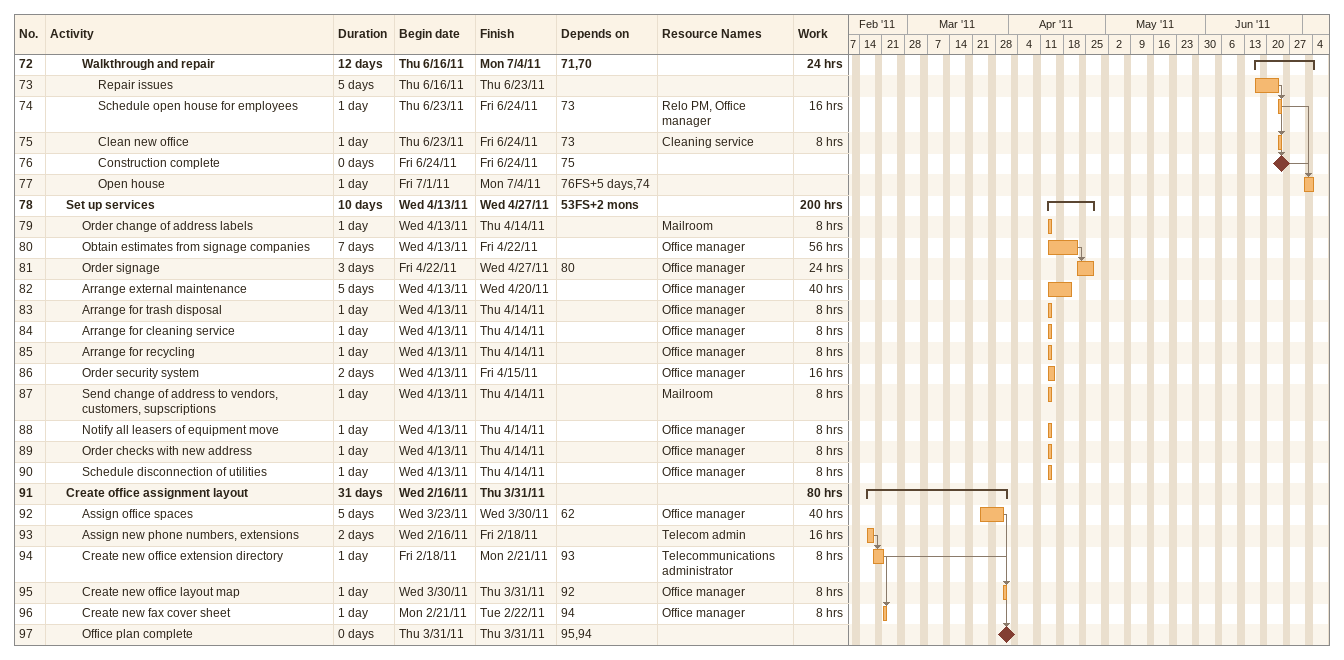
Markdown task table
| ID | Level | Task | Duration | Start | Finish | Predecessors | Resources | Work (h) |
|---|---|---|---|---|---|---|---|---|
| 72 | 3 | **Walkthrough and repair** | 12d | 2011-06-16 | 2011-07-04 | 71, 70 |  | 24 |
| 73 | 4 | Repair issues | 5d | 2011-06-16 | 2011-06-23 |  |  |  |
| 74 | 4 | Schedule open house for employees | 1d | 2011-06-23 | 2011-06-24 | 73 | Relo PM, Office manager | 16 |
| 75 | 4 | Clean new office | 1d | 2011-06-23 | 2011-06-24 | 73 | Cleaning service | 8 |
| 76 | 4 | Construction complete | 0d | 2011-06-24 | 2011-06-24 | 75 |  |  |
| 77 | 4 | Open house | 1d | 2011-07-01 | 2011-07-04 | 76FS+5d, 74 |  |  |
| 78 | 2 | **Set up services** | 10d | 2011-04-13 | 2011-04-27 | 53FS+2mo |  | 200 |
| 79 | 3 | Order change of address labels | 1d | 2011-04-13 | 2011-04-14 |  | Mailroom | 8 |
| 80 | 3 | Obtain estimates from signage companies | 7d | 2011-04-13 | 2011-04-22 |  | Office manager | 56 |
| 81 | 3 | Order signage | 3d | 2011-04-22 | 2011-04-27 | 80 | Office manager | 24 |
| 82 | 3 | Arrange external maintenance | 5d | 2011-04-13 | 2011-04-20 |  | Office manager | 40 |
| 83 | 3 | Arrange for trash disposal | 1d | 2011-04-13 | 2011-04-14 |  | Office manager | 8 |
| 84 | 3 | Arrange for cleaning service | 1d | 2011-04-13 | 2011-04-14 |  | Office manager | 8 |
| 85 | 3 | Arrange for recycling | 1d | 2011-04-13 | 2011-04-14 |  | Office manager | 8 |
| 86 | 3 | Order security system | 2d | 2011-04-13 | 2011-04-15 |  | Office manager | 16 |
| 87 | 3 | Send change of address to vendors, customers, supscriptions | 1d | 2011-04-13 | 2011-04-14 |  | Mailroom | 8 |
| 88 | 3 | Notify all leasers of equipment move | 1d | 2011-04-13 | 2011-04-14 |  | Office manager | 8 |
| 89 | 3 | Order checks with new address | 1d | 2011-04-13 | 2011-04-14 |  | Office manager | 8 |
| 90 | 3 | Schedule disconnection of utilities | 1d | 2011-04-13 | 2011-04-14 |  | Office manager | 8 |
| 91 | 2 | **Create office assignment layout** | 31d | 2011-02-16 | 2011-03-31 |  |  | 80 |
| 92 | 3 | Assign office spaces | 5d | 2011-03-23 | 2011-03-30 | 62 | Office manager | 40 |
| 93 | 3 | Assign new phone numbers, extensions | 2d | 2011-02-16 | 2011-02-18 |  | Telecom admin | 16 |
| 94 | 3 | Create new office extension directory | 1d | 2011-02-18 | 2011-02-21 | 93 | Telecommunications administrator | 8 |
| 95 | 3 | Create new office layout map | 1d | 2011-03-30 | 2011-03-31 | 92 | Office manager | 8 |
| 96 | 3 | Create new fax cover sheet | 1d | 2011-02-21 | 2011-02-22 | 94 | Office manager | 8 |
| 97 | 3 | Office plan complete | 0d | 2011-03-31 | 2011-03-31 | 95, 94 |  |  |
